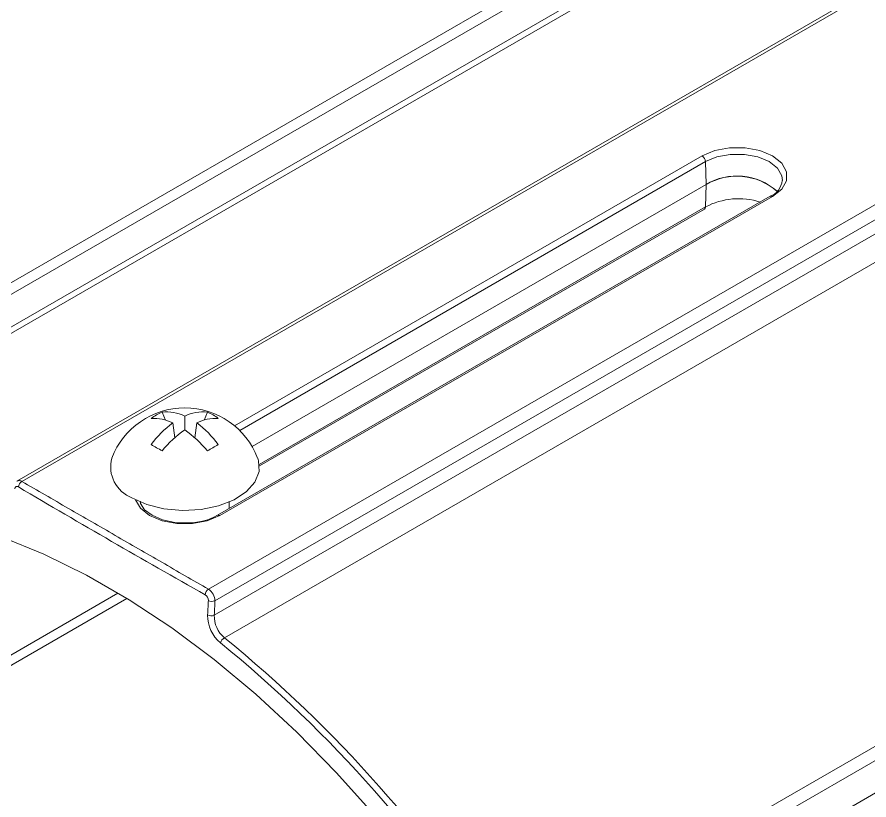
# Model space of a CAD drawing. Extents: x 8 to 113, y 2 to 87.
# Drawn here: x 73.742 to 76.434, y 66.851 to 69.326 of the extents above; entities that cross this region are included whole.
import ezdxf

# ---------------------------------------------------------------- set-up
doc = ezdxf.new("R2010")
doc.units = 0
doc.header["$MEASUREMENT"] = 0
doc.layers.add('OBJECT', color=7, linetype='CONTINUOUS')

msp = doc.modelspace()

# ---------------------------------------------------------------- linework, layer by layer
at = {"layer": 'OBJECT', "linetype": 'Continuous', "lineweight": 15}
for p, q in [((73.7569, 67.858), (76.8858, 69.6642)), ((76.848, 69.6526), (73.7417, 67.8594)), ((75.5558, 69.5446), (72.6322, 67.8568)), ((75.5523, 69.5057), (72.6851, 67.8505)), ((72.7688, 67.7961), (75.5388, 69.3951)), ((75.5674, 69.3909), (72.7963, 67.7911)), ((74.347, 67.5173), (77.4759, 69.3236)), ((74.3675, 67.4808), (77.4071, 69.2355)), ((74.3652, 67.4351), (77.3447, 69.1551)), ((77.3804, 69.086), (74.3972, 67.3638)), ((74.4292, 68.0338), (75.9072, 68.8871)), ((75.9178, 68.869), (74.4455, 68.0191)), ((75.9178, 68.869), (75.9194, 68.7971)), ((74.4846, 67.9687), (75.9194, 68.7971)), ((75.9194, 68.7964), (74.4849, 67.9683)), ((75.9178, 68.7257), (75.9194, 68.7964)), ((76.1222, 68.7594), (74.3756, 67.7511)), ((76.1297, 68.7587), (74.3831, 67.7504)), ((74.5074, 67.9115), (75.9178, 68.7257)), ((74.5078, 67.9069), (75.9147, 68.7192)), ((74.2002, 68.0773), (74.211, 68.0517)), ((74.3436, 68.0773), (74.3328, 68.0517)), ((74.234, 68.0429), (74.2401, 67.9959)), ((74.2719, 68.021), (74.2719, 68.0648)), ((74.3098, 68.0429), (74.3037, 67.9959)), ((75.2921, 66.3503), (78.0632, 67.9501)), ((78.0918, 67.9213), (75.3218, 66.3223)), ((75.4162, 66.2739), (78.2834, 67.9291)), ((74.4124, 67.7724), (74.4124, 67.7929)), ((74.0607, 67.5048), (72.1944, 66.4274)), ((72.2227, 66.4111), (74.0884, 67.4882))]:
    msp.add_line(p, q, dxfattribs=at)
at = {"layer": 'OBJECT', "linetype": 'Continuous', "lineweight": 15, "flags": 128}
for points in [[(75.9072, 68.8871), (75.947, 68.9038), (75.9938, 68.9126), (76.0431, 68.9126), (76.0899, 68.9038), (76.1297, 68.8871), (76.1586, 68.8641), (76.1738, 68.8371), (76.1738, 68.8087), (76.1586, 68.7817), (76.1297, 68.7587)], [(76.1607, 68.8097), (76.159, 68.8238), (76.1452, 68.8482), (76.1191, 68.869), (76.083, 68.8841), (76.0407, 68.8921), (75.9962, 68.8921), (75.9539, 68.8841), (75.9178, 68.869)], [(74.105, 67.806), (74.1518, 67.7851), (74.2061, 67.7716), (74.2645, 67.7662), (74.3234, 67.7694), (74.379, 67.781), (74.428, 67.8002), (74.4671, 67.8258), (74.4939, 67.8562), (74.5068, 67.8896), (74.505, 67.9237), (74.5024, 67.9316)], [(74.3831, 67.7504), (74.3433, 67.7337), (74.2965, 67.7249), (74.2473, 67.7249), (74.2005, 67.7337), (74.1607, 67.7504), (74.1318, 67.7734), (74.1167, 67.7997)], [(73.1523, 67.7754), (73.1837, 67.7763), (73.306, 67.7718), (73.4321, 67.7547), (73.5614, 67.7249), (73.6932, 67.6827), (73.8268, 67.6283), (73.9614, 67.5619), (74.0965, 67.484), (74.2311, 67.3949), (74.3647, 67.2951), (74.4965, 67.1851), (74.6258, 67.0656), (74.7519, 66.9371), (74.8742, 66.8004), (74.992, 66.6561), (75.1046, 66.5051), (75.2116, 66.3482)], [(74.2779, 67.727), (74.2407, 67.7285), (74.2014, 67.7368), (74.1686, 67.7509), (74.1452, 67.7687), (74.1324, 67.7879), (74.1314, 67.7957)]]:
    msp.add_lwpolyline(points, dxfattribs=at)
at = {"layer": 'OBJECT', "linetype": 'Continuous', "lineweight": 15}
for centre, radius, start, end in [((75.8947, 68.8676), 0.0231, 3.5403, 57.3258), ((76.017, 68.632), 0.1917, 48.5558, 120.6001), ((76.0171, 68.6309), 0.1922, 48.9297, 120.5373), ((75.9053, 68.7967), 0.0141, 358.701, 1.299), ((76.1023, 68.8137), 0.0578, 290.1039, 356.0904), ((76.0231, 68.5277), 0.2243, 72.3728, 118.0088), ((76.1253, 68.7529), 0.00721, 52.853, 115.8365), ((75.9108, 68.725), 0.00709, 303.8916, 5.3968), ((74.2719, 67.8439), 0.2466, 20.836, 159.164), ((74.2648, 67.9257), 0.1648, 113.0748, 126.9198), ((74.2135, 67.9418), 0.1361, 64.606, 95.6229), ((74.3303, 67.9418), 0.1361, 84.3771, 115.394), ((74.279, 67.9257), 0.1648, 53.0802, 66.9252), ((74.172, 67.919), 0.1385, 63.4128, 92.5896), ((74.419, 67.7898), 0.3134, 126.163, 143.8844), ((74.3718, 67.919), 0.1385, 87.4104, 116.5872), ((74.1248, 67.7898), 0.3134, 36.1156, 53.837), ((74.489, 67.7142), 0.3759, 125.2848, 140.2138), ((74.0548, 67.7142), 0.3759, 39.7862, 54.7152), ((73.5418, 66.854), 1.2826, 59.1155, 60.8899), ((75.002, 66.854), 1.2826, 119.1101, 120.8845), ((74.1433, 67.9044), 0.1055, 165.0227, 248.7185), ((73.7485, 67.8467), 0.014, 53.3246, 118.2745), ((73.7691, 67.8384), 0.0231, 122.0487, 174.204), ((89.3024, 94.106), 30.5264, 239.36288, 240.6425), ((74.2827, 67.917), 0.1901, 268.5363, 299.2451), ((74.3788, 67.7447), 0.0072, 52.8169, 116.1995), ((74.3601, 67.4977), 0.0236, 123.5561, 174.4848), ((74.3236, 67.4802), 0.0439, 0.7365, 57.7496), ((74.3255, 67.4821), 0.021, 358.1303, 57.9932), ((74.3577, 67.5046), 0.0257, 244.0463, 292.287), ((74.4563, 67.4341), 0.1121, 179.149, 230.3645), ((74.3555, 67.4589), 0.0257, 244.0561, 292.2898), ((74.4539, 67.432), 0.0887, 178.0066, 230.2321), ((74.4122, 67.3395), 0.0286, 121.6805, 163.1745), ((71.7934, 64.1623), 4.1064, 32.0168, 50.8709), ((71.7925, 64.1622), 4.1273, 32.0168, 50.8709)]:
    msp.add_arc(centre, radius, start, end, dxfattribs=at)
for points in [[(73.7569, 67.858), (74.347, 67.5173)], [(74.3675, 67.4808), (74.3652, 67.4351)]]:
    msp.add_open_spline(points, degree=1, dxfattribs=at)
for points, knots in [([(73.7462, 67.8408), (73.745, 67.8413), (73.7426, 67.8424), (73.7393, 67.8421), (73.7367, 67.8403), (73.7353, 67.8375), (73.7349, 67.8353), (73.7348, 67.8345)], [0, 0, 0, 0, 0.217389, 0.434773, 0.652348, 0.870526, 1, 1, 1, 1]), ([(74.3442, 67.4358), (74.3446, 67.4444), (74.3454, 67.4596), (74.3461, 67.4748), (74.3465, 67.4814)], [0, 0, 0, 0, 0.564416, 1, 1, 1, 1])]:
    msp.add_open_spline(points, degree=3, knots=knots, dxfattribs=at)

doc.saveas('drawing.dxf')
